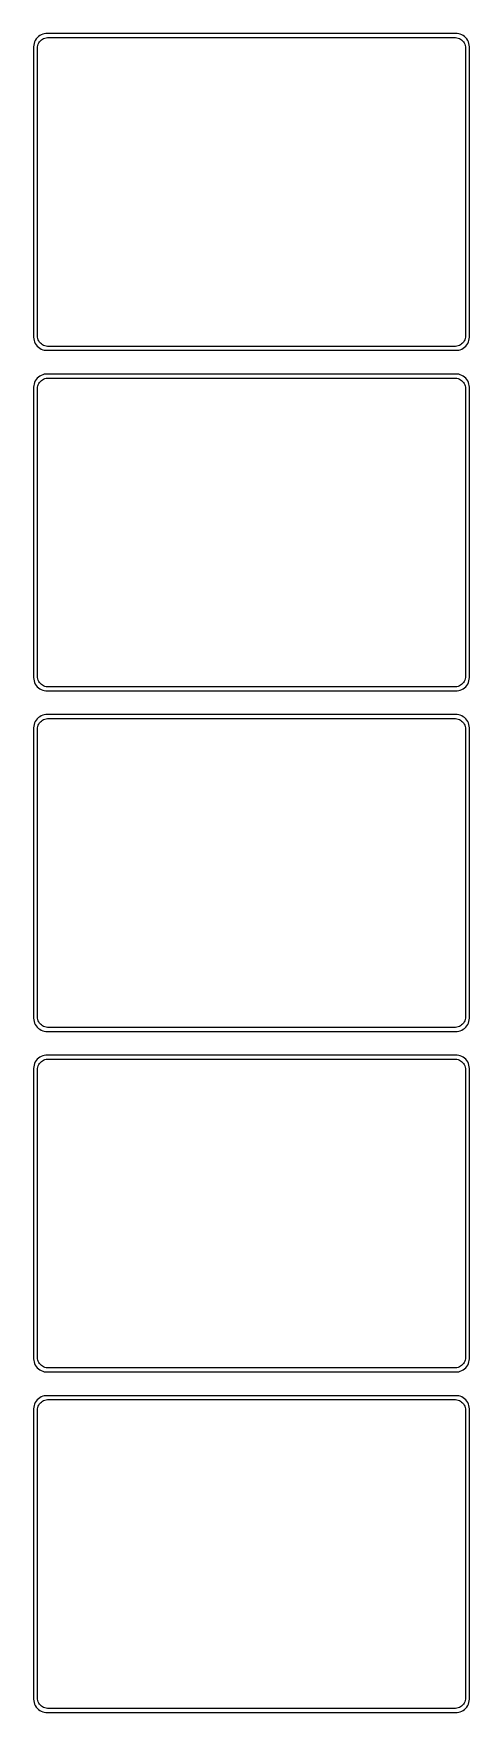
# Model space of a CAD drawing. Header units: metres. Extents: x -82 to 82, y 1230 to 2511.
# Drawn here: x -82 to 82, y 1875 to 2511 of the extents above; entities that cross this region are included whole.
import ezdxf

# ---------------------------------------------------------------- set-up
doc = ezdxf.new("R2010")
doc.units = ezdxf.units.M

msp = doc.modelspace()

# ---------------------------------------------------------------- linework, layer by layer
for p, q in [((-82.4606, 2506.63), (-82.5, 2506)), ((-82.5, 2506), (-82.5, 2396)), ((-82.3429, 2507.24), (-82.4606, 2506.63)), ((-82.1489, 2507.84), (-82.3429, 2507.24)), ((-81.8815, 2508.41), (-82.1489, 2507.84)), ((-81.5451, 2508.94), (-81.8815, 2508.41)), ((-81.1448, 2509.42), (-81.5451, 2508.94)), ((-80.6871, 2509.85), (-81.1448, 2509.42)), ((-81, 2505.5), (-80.9685, 2506)), ((-80.9685, 2506), (-80.8743, 2506.49)), ((-80.8743, 2506.49), (-80.7191, 2506.97)), ((-80.7191, 2506.97), (-80.5052, 2507.43)), ((-80.1791, 2510.22), (-80.6871, 2509.85)), ((-80.5052, 2507.43), (-80.2361, 2507.85)), ((-80.2361, 2507.85), (-79.9159, 2508.24)), ((-79.6289, 2510.52), (-80.1791, 2510.22)), ((-79.9159, 2508.24), (-79.5497, 2508.58)), ((-79.0451, 2510.76), (-79.6289, 2510.52)), ((-79.5497, 2508.58), (-79.1433, 2508.88)), ((-79.1433, 2508.88), (-78.7031, 2509.12)), ((-78.4369, 2510.91), (-79.0451, 2510.76)), ((-78.7031, 2509.12), (-78.2361, 2509.3)), ((-77.8139, 2510.99), (-78.4369, 2510.91)), ((-78.2361, 2509.3), (-77.7495, 2509.43)), ((77.8139, 2510.99), (-77.8139, 2510.99)), ((-77.7495, 2509.43), (-77.2512, 2509.49)), ((-77.2512, 2509.49), (77.2512, 2509.49)), ((77.2512, 2509.49), (77.7495, 2509.43)), ((77.7495, 2509.43), (78.2361, 2509.3)), ((78.4369, 2510.91), (77.8139, 2510.99)), ((78.2361, 2509.3), (78.7031, 2509.12)), ((79.0451, 2510.76), (78.4369, 2510.91)), ((78.7031, 2509.12), (79.1433, 2508.88)), ((79.6289, 2510.52), (79.0451, 2510.76)), ((79.1433, 2508.88), (79.5497, 2508.58)), ((79.5497, 2508.58), (79.9159, 2508.24)), ((80.1791, 2510.22), (79.6289, 2510.52)), ((79.9159, 2508.24), (80.2361, 2507.85)), ((80.6871, 2509.85), (80.1791, 2510.22)), ((80.2361, 2507.85), (80.5052, 2507.43)), ((80.5052, 2507.43), (80.7191, 2506.97)), ((81.1448, 2509.42), (80.6871, 2509.85)), ((80.7191, 2506.97), (80.8743, 2506.49)), ((80.8743, 2506.49), (80.9685, 2506)), ((80.9685, 2506), (81, 2505.5)), ((81.5451, 2508.94), (81.1448, 2509.42)), ((81.8815, 2508.41), (81.5451, 2508.94)), ((82.1489, 2507.84), (81.8815, 2508.41)), ((82.3429, 2507.24), (82.1489, 2507.84)), ((82.4606, 2506.63), (82.3429, 2507.24)), ((82.5, 2506), (82.4606, 2506.63)), ((82.5, 2396), (82.5, 2506)), ((-81, 2396.5), (-81, 2505.5)), ((81, 2505.5), (81, 2396.5)), ((-82.5, 2396), (-82.4606, 2395.37)), ((-82.4606, 2395.37), (-82.3429, 2394.76)), ((-82.3429, 2394.76), (-82.1489, 2394.16)), ((-82.1489, 2394.16), (-81.8815, 2393.59)), ((-81.8815, 2393.59), (-81.5451, 2393.06)), ((-81.5451, 2393.06), (-81.1448, 2392.58)), ((-81.1448, 2392.58), (-80.6871, 2392.15)), ((-80.9685, 2396), (-81, 2396.5)), ((-80.8743, 2395.51), (-80.9685, 2396)), ((-80.7191, 2395.03), (-80.8743, 2395.51)), ((-80.5052, 2394.57), (-80.7191, 2395.03)), ((-80.6871, 2392.15), (-80.1791, 2391.78)), ((-80.2361, 2394.15), (-80.5052, 2394.57)), ((-79.9159, 2393.76), (-80.2361, 2394.15)), ((-80.1791, 2391.78), (-79.6289, 2391.48)), ((-79.5497, 2393.42), (-79.9159, 2393.76)), ((-79.6289, 2391.48), (-79.0451, 2391.24)), ((-79.1433, 2393.12), (-79.5497, 2393.42)), ((-78.7031, 2392.88), (-79.1433, 2393.12)), ((-78.2361, 2392.7), (-78.7031, 2392.88)), ((-77.7495, 2392.57), (-78.2361, 2392.7)), ((-77.2512, 2392.51), (-77.7495, 2392.57)), ((77.2512, 2392.51), (-77.2512, 2392.51)), ((77.7495, 2392.57), (77.2512, 2392.51)), ((78.2361, 2392.7), (77.7495, 2392.57)), ((78.7031, 2392.88), (78.2361, 2392.7)), ((79.1433, 2393.12), (78.7031, 2392.88)), ((79.0451, 2391.24), (79.6289, 2391.48)), ((79.5497, 2393.42), (79.1433, 2393.12)), ((79.9159, 2393.76), (79.5497, 2393.42)), ((79.6289, 2391.48), (80.1791, 2391.78)), ((80.2361, 2394.15), (79.9159, 2393.76)), ((80.1791, 2391.78), (80.6871, 2392.15)), ((80.5052, 2394.57), (80.2361, 2394.15)), ((80.7191, 2395.03), (80.5052, 2394.57)), ((80.6871, 2392.15), (81.1448, 2392.58)), ((80.8743, 2395.51), (80.7191, 2395.03)), ((80.9685, 2396), (80.8743, 2395.51)), ((81, 2396.5), (80.9685, 2396)), ((81.1448, 2392.58), (81.5451, 2393.06)), ((81.5451, 2393.06), (81.8815, 2393.59)), ((81.8815, 2393.59), (82.1489, 2394.16)), ((82.1489, 2394.16), (82.3429, 2394.76)), ((82.3429, 2394.76), (82.4606, 2395.37)), ((82.4606, 2395.37), (82.5, 2396)), ((-79.0451, 2391.24), (-78.4369, 2391.09)), ((-78.4369, 2391.09), (-77.8139, 2391.01)), ((-77.8139, 2391.01), (77.8139, 2391.01)), ((77.8139, 2391.01), (78.4369, 2391.09)), ((78.4369, 2391.09), (79.0451, 2391.24)), ((-82.1489, 2378.84), (-82.3429, 2378.24)), ((-81.8815, 2379.41), (-82.1489, 2378.84)), ((-81.5451, 2379.94), (-81.8815, 2379.41)), ((-81.1448, 2380.42), (-81.5451, 2379.94)), ((-80.6871, 2380.85), (-81.1448, 2380.42)), ((-80.1791, 2381.22), (-80.6871, 2380.85)), ((-80.5052, 2378.43), (-80.2361, 2378.85)), ((-80.2361, 2378.85), (-79.9159, 2379.24)), ((-79.6289, 2381.52), (-80.1791, 2381.22)), ((-79.9159, 2379.24), (-79.5497, 2379.58)), ((-79.0451, 2381.76), (-79.6289, 2381.52)), ((-79.5497, 2379.58), (-79.1433, 2379.88)), ((-79.1433, 2379.88), (-78.7031, 2380.12)), ((-78.4369, 2381.91), (-79.0451, 2381.76)), ((-78.7031, 2380.12), (-78.2361, 2380.3)), ((-77.8139, 2381.99), (-78.4369, 2381.91)), ((-78.2361, 2380.3), (-77.7495, 2380.43)), ((77.8139, 2381.99), (-77.8139, 2381.99)), ((-77.7495, 2380.43), (-77.2512, 2380.49)), ((-77.2512, 2380.49), (77.2512, 2380.49)), ((77.2512, 2380.49), (77.7495, 2380.43)), ((77.7495, 2380.43), (78.2361, 2380.3)), ((78.4369, 2381.91), (77.8139, 2381.99)), ((78.2361, 2380.3), (78.7031, 2380.12)), ((79.0451, 2381.76), (78.4369, 2381.91)), ((78.7031, 2380.12), (79.1433, 2379.88)), ((79.6289, 2381.52), (79.0451, 2381.76)), ((79.1433, 2379.88), (79.5497, 2379.58)), ((79.5497, 2379.58), (79.9159, 2379.24)), ((80.1791, 2381.22), (79.6289, 2381.52)), ((79.9159, 2379.24), (80.2361, 2378.85)), ((80.6871, 2380.85), (80.1791, 2381.22)), ((80.2361, 2378.85), (80.5052, 2378.43)), ((81.1448, 2380.42), (80.6871, 2380.85)), ((81.5451, 2379.94), (81.1448, 2380.42)), ((81.8815, 2379.41), (81.5451, 2379.94)), ((82.1489, 2378.84), (81.8815, 2379.41)), ((82.3429, 2378.24), (82.1489, 2378.84)), ((-82.4606, 2377.63), (-82.5, 2377)), ((-82.5, 2377), (-82.5, 2267)), ((-82.3429, 2378.24), (-82.4606, 2377.63)), ((-81, 2376.5), (-80.9685, 2377)), ((-81, 2267.5), (-81, 2376.5)), ((-80.9685, 2377), (-80.8743, 2377.49)), ((-80.8743, 2377.49), (-80.7191, 2377.97)), ((-80.7191, 2377.97), (-80.5052, 2378.43)), ((80.5052, 2378.43), (80.7191, 2377.97)), ((80.7191, 2377.97), (80.8743, 2377.49)), ((80.8743, 2377.49), (80.9685, 2377)), ((80.9685, 2377), (81, 2376.5)), ((81, 2376.5), (81, 2267.5)), ((82.4606, 2377.63), (82.3429, 2378.24)), ((82.5, 2377), (82.4606, 2377.63)), ((82.5, 2267), (82.5, 2377)), ((-82.5, 2267), (-82.4606, 2266.37)), ((-82.4606, 2266.37), (-82.3429, 2265.76)), ((-82.3429, 2265.76), (-82.1489, 2265.16)), ((-82.1489, 2265.16), (-81.8815, 2264.59)), ((-81.8815, 2264.59), (-81.5451, 2264.06)), ((-80.9685, 2267), (-81, 2267.5)), ((-80.8743, 2266.51), (-80.9685, 2267)), ((-80.7191, 2266.03), (-80.8743, 2266.51)), ((-80.5052, 2265.57), (-80.7191, 2266.03)), ((-80.2361, 2265.15), (-80.5052, 2265.57)), ((-79.9159, 2264.76), (-80.2361, 2265.15)), ((-79.5497, 2264.42), (-79.9159, 2264.76)), ((-79.1433, 2264.12), (-79.5497, 2264.42)), ((-78.7031, 2263.88), (-79.1433, 2264.12)), ((79.1433, 2264.12), (78.7031, 2263.88)), ((79.5497, 2264.42), (79.1433, 2264.12)), ((79.9159, 2264.76), (79.5497, 2264.42)), ((80.2361, 2265.15), (79.9159, 2264.76)), ((80.5052, 2265.57), (80.2361, 2265.15)), ((80.7191, 2266.03), (80.5052, 2265.57)), ((80.8743, 2266.51), (80.7191, 2266.03)), ((80.9685, 2267), (80.8743, 2266.51)), ((81, 2267.5), (80.9685, 2267)), ((81.5451, 2264.06), (81.8815, 2264.59)), ((81.8815, 2264.59), (82.1489, 2265.16)), ((82.1489, 2265.16), (82.3429, 2265.76)), ((82.3429, 2265.76), (82.4606, 2266.37)), ((82.4606, 2266.37), (82.5, 2267)), ((-81.5451, 2264.06), (-81.1448, 2263.58)), ((-81.1448, 2263.58), (-80.6871, 2263.15)), ((-80.6871, 2263.15), (-80.1791, 2262.78)), ((-80.1791, 2262.78), (-79.6289, 2262.48)), ((-79.6289, 2262.48), (-79.0451, 2262.24)), ((-79.0451, 2262.24), (-78.4369, 2262.09)), ((-78.2361, 2263.7), (-78.7031, 2263.88)), ((-78.4369, 2262.09), (-77.8139, 2262.01)), ((-77.7495, 2263.57), (-78.2361, 2263.7)), ((-77.8139, 2262.01), (77.8139, 2262.01)), ((-77.2512, 2263.51), (-77.7495, 2263.57)), ((77.2512, 2263.51), (-77.2512, 2263.51)), ((77.7495, 2263.57), (77.2512, 2263.51)), ((78.2361, 2263.7), (77.7495, 2263.57)), ((77.8139, 2262.01), (78.4369, 2262.09)), ((78.7031, 2263.88), (78.2361, 2263.7)), ((78.4369, 2262.09), (79.0451, 2262.24)), ((79.0451, 2262.24), (79.6289, 2262.48)), ((79.6289, 2262.48), (80.1791, 2262.78)), ((80.1791, 2262.78), (80.6871, 2263.15)), ((80.6871, 2263.15), (81.1448, 2263.58)), ((81.1448, 2263.58), (81.5451, 2264.06)), ((-81.1448, 2251.42), (-81.5451, 2250.94)), ((-80.6871, 2251.85), (-81.1448, 2251.42)), ((-80.1791, 2252.22), (-80.6871, 2251.85)), ((-79.6289, 2252.52), (-80.1791, 2252.22)), ((-79.0451, 2252.76), (-79.6289, 2252.52)), ((-78.4369, 2252.91), (-79.0451, 2252.76)), ((-77.8139, 2252.99), (-78.4369, 2252.91)), ((-78.2361, 2251.3), (-77.7495, 2251.43)), ((77.8139, 2252.99), (-77.8139, 2252.99)), ((-77.7495, 2251.43), (-77.2512, 2251.49)), ((-77.2512, 2251.49), (77.2512, 2251.49)), ((77.2512, 2251.49), (77.7495, 2251.43)), ((77.7495, 2251.43), (78.2361, 2251.3)), ((78.4369, 2252.91), (77.8139, 2252.99)), ((79.0451, 2252.76), (78.4369, 2252.91)), ((79.6289, 2252.52), (79.0451, 2252.76)), ((80.1791, 2252.22), (79.6289, 2252.52)), ((80.6871, 2251.85), (80.1791, 2252.22)), ((81.1448, 2251.42), (80.6871, 2251.85)), ((81.5451, 2250.94), (81.1448, 2251.42)), ((-82.4606, 2248.63), (-82.5, 2248)), ((-82.5, 2248), (-82.5, 2138)), ((-82.3429, 2249.24), (-82.4606, 2248.63)), ((-82.1489, 2249.84), (-82.3429, 2249.24)), ((-81.8815, 2250.41), (-82.1489, 2249.84)), ((-81.5451, 2250.94), (-81.8815, 2250.41)), ((-81, 2247.5), (-80.9685, 2248)), ((-81, 2138.5), (-81, 2247.5)), ((-80.9685, 2248), (-80.8743, 2248.49)), ((-80.8743, 2248.49), (-80.7191, 2248.97)), ((-80.7191, 2248.97), (-80.5052, 2249.43)), ((-80.5052, 2249.43), (-80.2361, 2249.85)), ((-80.2361, 2249.85), (-79.9159, 2250.24)), ((-79.9159, 2250.24), (-79.5497, 2250.58)), ((-79.5497, 2250.58), (-79.1433, 2250.88)), ((-79.1433, 2250.88), (-78.7031, 2251.12)), ((-78.7031, 2251.12), (-78.2361, 2251.3)), ((78.2361, 2251.3), (78.7031, 2251.12)), ((78.7031, 2251.12), (79.1433, 2250.88)), ((79.1433, 2250.88), (79.5497, 2250.58)), ((79.5497, 2250.58), (79.9159, 2250.24)), ((79.9159, 2250.24), (80.2361, 2249.85)), ((80.2361, 2249.85), (80.5052, 2249.43)), ((80.5052, 2249.43), (80.7191, 2248.97)), ((80.7191, 2248.97), (80.8743, 2248.49)), ((80.8743, 2248.49), (80.9685, 2248)), ((80.9685, 2248), (81, 2247.5)), ((81, 2247.5), (81, 2138.5)), ((81.8815, 2250.41), (81.5451, 2250.94)), ((82.1489, 2249.84), (81.8815, 2250.41)), ((82.3429, 2249.24), (82.1489, 2249.84)), ((82.4606, 2248.63), (82.3429, 2249.24)), ((82.5, 2248), (82.4606, 2248.63)), ((82.5, 2138), (82.5, 2248)), ((-82.5, 2138), (-82.4606, 2137.37)), ((-82.4606, 2137.37), (-82.3429, 2136.76)), ((-80.9685, 2138), (-81, 2138.5)), ((-80.8743, 2137.51), (-80.9685, 2138)), ((-80.7191, 2137.03), (-80.8743, 2137.51)), ((-80.5052, 2136.57), (-80.7191, 2137.03)), ((80.7191, 2137.03), (80.5052, 2136.57)), ((80.8743, 2137.51), (80.7191, 2137.03)), ((80.9685, 2138), (80.8743, 2137.51)), ((81, 2138.5), (80.9685, 2138)), ((82.3429, 2136.76), (82.4606, 2137.37)), ((82.4606, 2137.37), (82.5, 2138)), ((-82.3429, 2136.76), (-82.1489, 2136.16)), ((-82.1489, 2136.16), (-81.8815, 2135.59)), ((-81.8815, 2135.59), (-81.5451, 2135.06)), ((-81.5451, 2135.06), (-81.1448, 2134.58)), ((-81.1448, 2134.58), (-80.6871, 2134.15)), ((-80.6871, 2134.15), (-80.1791, 2133.78)), ((-80.2361, 2136.15), (-80.5052, 2136.57)), ((-79.9159, 2135.76), (-80.2361, 2136.15)), ((-80.1791, 2133.78), (-79.6289, 2133.48)), ((-79.5497, 2135.42), (-79.9159, 2135.76)), ((-79.6289, 2133.48), (-79.0451, 2133.24)), ((-79.1433, 2135.12), (-79.5497, 2135.42)), ((-78.7031, 2134.88), (-79.1433, 2135.12)), ((-79.0451, 2133.24), (-78.4369, 2133.09)), ((-78.2361, 2134.7), (-78.7031, 2134.88)), ((-78.4369, 2133.09), (-77.8139, 2133.01)), ((-77.7495, 2134.57), (-78.2361, 2134.7)), ((-77.8139, 2133.01), (77.8139, 2133.01)), ((-77.2512, 2134.51), (-77.7495, 2134.57)), ((77.2512, 2134.51), (-77.2512, 2134.51)), ((77.7495, 2134.57), (77.2512, 2134.51)), ((78.2361, 2134.7), (77.7495, 2134.57)), ((77.8139, 2133.01), (78.4369, 2133.09)), ((78.7031, 2134.88), (78.2361, 2134.7)), ((78.4369, 2133.09), (79.0451, 2133.24)), ((79.1433, 2135.12), (78.7031, 2134.88)), ((79.0451, 2133.24), (79.6289, 2133.48)), ((79.5497, 2135.42), (79.1433, 2135.12)), ((79.9159, 2135.76), (79.5497, 2135.42)), ((79.6289, 2133.48), (80.1791, 2133.78)), ((80.2361, 2136.15), (79.9159, 2135.76)), ((80.1791, 2133.78), (80.6871, 2134.15)), ((80.5052, 2136.57), (80.2361, 2136.15)), ((80.6871, 2134.15), (81.1448, 2134.58)), ((81.1448, 2134.58), (81.5451, 2135.06)), ((81.5451, 2135.06), (81.8815, 2135.59)), ((81.8815, 2135.59), (82.1489, 2136.16)), ((82.1489, 2136.16), (82.3429, 2136.76)), ((-82.4606, 2119.63), (-82.5, 2119)), ((-82.5, 2119), (-82.5, 2009)), ((-82.3429, 2120.24), (-82.4606, 2119.63)), ((-82.1489, 2120.84), (-82.3429, 2120.24)), ((-81.8815, 2121.41), (-82.1489, 2120.84)), ((-81.5451, 2121.94), (-81.8815, 2121.41)), ((-81.1448, 2122.42), (-81.5451, 2121.94)), ((-80.6871, 2122.85), (-81.1448, 2122.42)), ((-81, 2118.5), (-80.9685, 2119)), ((-81, 2009.5), (-81, 2118.5)), ((-80.9685, 2119), (-80.8743, 2119.49)), ((-80.8743, 2119.49), (-80.7191, 2119.97)), ((-80.7191, 2119.97), (-80.5052, 2120.43)), ((-80.1791, 2123.22), (-80.6871, 2122.85)), ((-80.5052, 2120.43), (-80.2361, 2120.85)), ((-80.2361, 2120.85), (-79.9159, 2121.24)), ((-79.6289, 2123.52), (-80.1791, 2123.22)), ((-79.9159, 2121.24), (-79.5497, 2121.58)), ((-79.0451, 2123.76), (-79.6289, 2123.52)), ((-79.5497, 2121.58), (-79.1433, 2121.88)), ((-79.1433, 2121.88), (-78.7031, 2122.12)), ((-78.4369, 2123.91), (-79.0451, 2123.76)), ((-78.7031, 2122.12), (-78.2361, 2122.3)), ((-77.8139, 2123.99), (-78.4369, 2123.91)), ((-78.2361, 2122.3), (-77.7495, 2122.43)), ((77.8139, 2123.99), (-77.8139, 2123.99)), ((-77.7495, 2122.43), (-77.2512, 2122.49)), ((-77.2512, 2122.49), (77.2512, 2122.49)), ((77.2512, 2122.49), (77.7495, 2122.43)), ((77.7495, 2122.43), (78.2361, 2122.3)), ((78.4369, 2123.91), (77.8139, 2123.99)), ((78.2361, 2122.3), (78.7031, 2122.12)), ((79.0451, 2123.76), (78.4369, 2123.91)), ((78.7031, 2122.12), (79.1433, 2121.88)), ((79.6289, 2123.52), (79.0451, 2123.76)), ((79.1433, 2121.88), (79.5497, 2121.58)), ((79.5497, 2121.58), (79.9159, 2121.24)), ((80.1791, 2123.22), (79.6289, 2123.52)), ((79.9159, 2121.24), (80.2361, 2120.85)), ((80.6871, 2122.85), (80.1791, 2123.22)), ((80.2361, 2120.85), (80.5052, 2120.43)), ((80.5052, 2120.43), (80.7191, 2119.97)), ((81.1448, 2122.42), (80.6871, 2122.85)), ((80.7191, 2119.97), (80.8743, 2119.49)), ((80.8743, 2119.49), (80.9685, 2119)), ((80.9685, 2119), (81, 2118.5)), ((81, 2118.5), (81, 2009.5)), ((81.5451, 2121.94), (81.1448, 2122.42)), ((81.8815, 2121.41), (81.5451, 2121.94)), ((82.1489, 2120.84), (81.8815, 2121.41)), ((82.3429, 2120.24), (82.1489, 2120.84)), ((82.4606, 2119.63), (82.3429, 2120.24)), ((82.5, 2119), (82.4606, 2119.63)), ((82.5, 2009), (82.5, 2119)), ((-82.5, 2009), (-82.4606, 2008.37)), ((-82.4606, 2008.37), (-82.3429, 2007.76)), ((-82.3429, 2007.76), (-82.1489, 2007.16)), ((-82.1489, 2007.16), (-81.8815, 2006.59)), ((-81.8815, 2006.59), (-81.5451, 2006.06)), ((-81.5451, 2006.06), (-81.1448, 2005.58)), ((-81.1448, 2005.58), (-80.6871, 2005.15)), ((-80.9685, 2009), (-81, 2009.5)), ((-80.8743, 2008.51), (-80.9685, 2009)), ((-80.7191, 2008.03), (-80.8743, 2008.51)), ((-80.5052, 2007.57), (-80.7191, 2008.03)), ((-80.6871, 2005.15), (-80.1791, 2004.78)), ((-80.2361, 2007.15), (-80.5052, 2007.57)), ((-79.9159, 2006.76), (-80.2361, 2007.15)), ((-80.1791, 2004.78), (-79.6289, 2004.48)), ((-79.5497, 2006.42), (-79.9159, 2006.76)), ((-79.6289, 2004.48), (-79.0451, 2004.24)), ((-79.1433, 2006.12), (-79.5497, 2006.42)), ((-78.7031, 2005.88), (-79.1433, 2006.12)), ((-79.0451, 2004.24), (-78.4369, 2004.09)), ((-78.2361, 2005.7), (-78.7031, 2005.88)), ((-78.4369, 2004.09), (-77.8139, 2004.01)), ((-77.7495, 2005.57), (-78.2361, 2005.7)), ((-77.8139, 2004.01), (77.8139, 2004.01)), ((-77.2512, 2005.51), (-77.7495, 2005.57)), ((77.2512, 2005.51), (-77.2512, 2005.51)), ((77.7495, 2005.57), (77.2512, 2005.51)), ((78.2361, 2005.7), (77.7495, 2005.57)), ((77.8139, 2004.01), (78.4369, 2004.09)), ((78.7031, 2005.88), (78.2361, 2005.7)), ((78.4369, 2004.09), (79.0451, 2004.24)), ((79.1433, 2006.12), (78.7031, 2005.88)), ((79.0451, 2004.24), (79.6289, 2004.48)), ((79.5497, 2006.42), (79.1433, 2006.12)), ((79.9159, 2006.76), (79.5497, 2006.42)), ((79.6289, 2004.48), (80.1791, 2004.78)), ((80.2361, 2007.15), (79.9159, 2006.76)), ((80.1791, 2004.78), (80.6871, 2005.15)), ((80.5052, 2007.57), (80.2361, 2007.15)), ((80.7191, 2008.03), (80.5052, 2007.57)), ((80.6871, 2005.15), (81.1448, 2005.58)), ((80.8743, 2008.51), (80.7191, 2008.03)), ((80.9685, 2009), (80.8743, 2008.51)), ((81, 2009.5), (80.9685, 2009)), ((81.1448, 2005.58), (81.5451, 2006.06)), ((81.5451, 2006.06), (81.8815, 2006.59)), ((81.8815, 2006.59), (82.1489, 2007.16)), ((82.1489, 2007.16), (82.3429, 2007.76)), ((82.3429, 2007.76), (82.4606, 2008.37)), ((82.4606, 2008.37), (82.5, 2009)), ((-82.4606, 1990.63), (-82.5, 1990)), ((-82.3429, 1991.24), (-82.4606, 1990.63)), ((-82.1489, 1991.84), (-82.3429, 1991.24)), ((-81.8815, 1992.41), (-82.1489, 1991.84)), ((-81.5451, 1992.94), (-81.8815, 1992.41)), ((-81.1448, 1993.42), (-81.5451, 1992.94)), ((-80.6871, 1993.85), (-81.1448, 1993.42)), ((-80.8743, 1990.49), (-80.7191, 1990.97)), ((-80.7191, 1990.97), (-80.5052, 1991.43)), ((-80.1791, 1994.22), (-80.6871, 1993.85)), ((-80.5052, 1991.43), (-80.2361, 1991.85)), ((-80.2361, 1991.85), (-79.9159, 1992.24)), ((-79.6289, 1994.52), (-80.1791, 1994.22)), ((-79.9159, 1992.24), (-79.5497, 1992.58)), ((-79.0451, 1994.76), (-79.6289, 1994.52)), ((-79.5497, 1992.58), (-79.1433, 1992.88)), ((-79.1433, 1992.88), (-78.7031, 1993.12)), ((-78.4369, 1994.91), (-79.0451, 1994.76)), ((-78.7031, 1993.12), (-78.2361, 1993.3)), ((-77.8139, 1994.99), (-78.4369, 1994.91)), ((-78.2361, 1993.3), (-77.7495, 1993.43)), ((77.8139, 1994.99), (-77.8139, 1994.99)), ((-77.7495, 1993.43), (-77.2512, 1993.49)), ((-77.2512, 1993.49), (77.2512, 1993.49)), ((77.2512, 1993.49), (77.7495, 1993.43)), ((77.7495, 1993.43), (78.2361, 1993.3)), ((78.4369, 1994.91), (77.8139, 1994.99)), ((78.2361, 1993.3), (78.7031, 1993.12)), ((79.0451, 1994.76), (78.4369, 1994.91)), ((78.7031, 1993.12), (79.1433, 1992.88)), ((79.6289, 1994.52), (79.0451, 1994.76)), ((79.1433, 1992.88), (79.5497, 1992.58)), ((79.5497, 1992.58), (79.9159, 1992.24)), ((80.1791, 1994.22), (79.6289, 1994.52)), ((79.9159, 1992.24), (80.2361, 1991.85)), ((80.6871, 1993.85), (80.1791, 1994.22)), ((80.2361, 1991.85), (80.5052, 1991.43)), ((80.5052, 1991.43), (80.7191, 1990.97)), ((81.1448, 1993.42), (80.6871, 1993.85)), ((80.7191, 1990.97), (80.8743, 1990.49)), ((81.5451, 1992.94), (81.1448, 1993.42)), ((81.8815, 1992.41), (81.5451, 1992.94)), ((82.1489, 1991.84), (81.8815, 1992.41)), ((82.3429, 1991.24), (82.1489, 1991.84)), ((82.4606, 1990.63), (82.3429, 1991.24)), ((82.5, 1990), (82.4606, 1990.63)), ((-82.5, 1990), (-82.5, 1880)), ((-81, 1989.5), (-80.9685, 1990)), ((-81, 1880.5), (-81, 1989.5)), ((-80.9685, 1990), (-80.8743, 1990.49)), ((80.8743, 1990.49), (80.9685, 1990)), ((80.9685, 1990), (81, 1989.5)), ((81, 1989.5), (81, 1880.5)), ((82.5, 1880), (82.5, 1990)), ((-82.5, 1880), (-82.4606, 1879.37)), ((-82.4606, 1879.37), (-82.3429, 1878.76)), ((-82.3429, 1878.76), (-82.1489, 1878.16)), ((-82.1489, 1878.16), (-81.8815, 1877.59)), ((-81.8815, 1877.59), (-81.5451, 1877.06)), ((-81.5451, 1877.06), (-81.1448, 1876.58)), ((-81.1448, 1876.58), (-80.6871, 1876.15)), ((-80.9685, 1880), (-81, 1880.5)), ((-80.8743, 1879.51), (-80.9685, 1880)), ((-80.7191, 1879.03), (-80.8743, 1879.51)), ((-80.5052, 1878.57), (-80.7191, 1879.03)), ((-80.6871, 1876.15), (-80.1791, 1875.78)), ((-80.2361, 1878.15), (-80.5052, 1878.57)), ((-79.9159, 1877.76), (-80.2361, 1878.15)), ((-79.5497, 1877.42), (-79.9159, 1877.76)), ((-79.1433, 1877.12), (-79.5497, 1877.42)), ((-78.7031, 1876.88), (-79.1433, 1877.12)), ((-78.2361, 1876.7), (-78.7031, 1876.88)), ((-77.7495, 1876.57), (-78.2361, 1876.7)), ((-77.2512, 1876.51), (-77.7495, 1876.57)), ((77.2512, 1876.51), (-77.2512, 1876.51)), ((77.7495, 1876.57), (77.2512, 1876.51)), ((78.2361, 1876.7), (77.7495, 1876.57)), ((78.7031, 1876.88), (78.2361, 1876.7)), ((79.1433, 1877.12), (78.7031, 1876.88)), ((79.5497, 1877.42), (79.1433, 1877.12)), ((79.9159, 1877.76), (79.5497, 1877.42)), ((80.2361, 1878.15), (79.9159, 1877.76)), ((80.1791, 1875.78), (80.6871, 1876.15)), ((80.5052, 1878.57), (80.2361, 1878.15)), ((80.7191, 1879.03), (80.5052, 1878.57)), ((80.6871, 1876.15), (81.1448, 1876.58)), ((80.8743, 1879.51), (80.7191, 1879.03)), ((80.9685, 1880), (80.8743, 1879.51)), ((81, 1880.5), (80.9685, 1880)), ((81.1448, 1876.58), (81.5451, 1877.06)), ((81.5451, 1877.06), (81.8815, 1877.59)), ((81.8815, 1877.59), (82.1489, 1878.16)), ((82.1489, 1878.16), (82.3429, 1878.76)), ((82.3429, 1878.76), (82.4606, 1879.37)), ((82.4606, 1879.37), (82.5, 1880)), ((-80.1791, 1875.78), (-79.6289, 1875.48)), ((-79.6289, 1875.48), (-79.0451, 1875.24)), ((-79.0451, 1875.24), (-78.4369, 1875.09)), ((-78.4369, 1875.09), (-77.8139, 1875.01)), ((-77.8139, 1875.01), (77.8139, 1875.01)), ((77.8139, 1875.01), (78.4369, 1875.09)), ((78.4369, 1875.09), (79.0451, 1875.24)), ((79.0451, 1875.24), (79.6289, 1875.48)), ((79.6289, 1875.48), (80.1791, 1875.78))]:
    msp.add_line(p, q)

doc.saveas('drawing.dxf')
